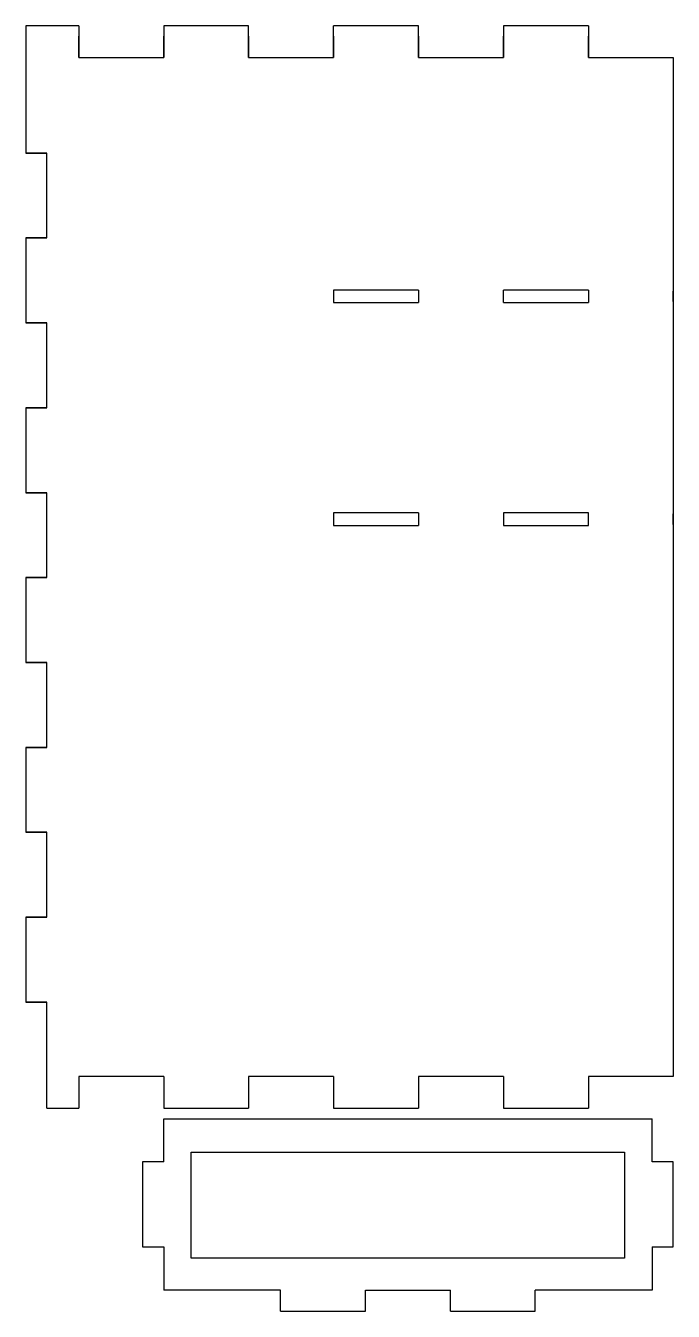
# Model space of a CAD drawing. Header units: millimetres. Extents: x 20 to 305, y 21 to 587.
import ezdxf

# ---------------------------------------------------------------- set-up
doc = ezdxf.new("R2010")
doc.units = ezdxf.units.MM
doc.layers.get('0').update_dxf_attribs({"lineweight": 25, "true_color": 0xffffff})

msp = doc.modelspace()

# ---------------------------------------------------------------- linework, layer by layer
for p, q in [((43.75, 586.5), (20.39, 586.5)), ((20.39, 586.5), (20.39, 530.45)), ((43.75, 586.5), (43.75, 572.49)), ((118.47, 586.5), (81.11, 586.5)), ((81.11, 586.5), (81.11, 572.49)), ((118.47, 572.49), (118.47, 586.5)), ((193.19, 586.5), (155.83, 586.5)), ((155.83, 572.49), (155.83, 586.5)), ((193.19, 572.49), (193.19, 586.5)), ((267.91, 586.5), (230.55, 586.5)), ((230.55, 586.5), (230.55, 572.49)), ((267.91, 586.5), (267.91, 572.49)), ((43.75, 572.49), (43.75, 581.83)), ((81.11, 572.49), (81.11, 581.83)), ((118.47, 581.83), (118.47, 572.49)), ((155.83, 581.83), (155.83, 572.49)), ((193.19, 581.83), (193.19, 572.49)), ((230.55, 572.49), (230.55, 581.83)), ((267.91, 572.49), (267.91, 581.83)), ((43.75, 572.49), (81.11, 572.49)), ((118.47, 572.49), (155.83, 572.49)), ((193.19, 572.49), (230.55, 572.49)), ((267.91, 572.49), (305.27, 572.49)), ((305.27, 572.49), (305.27, 124.16)), ((29.73, 530.45), (20.39, 530.45)), ((20.39, 530.45), (29.73, 530.45)), ((29.73, 493.09), (29.73, 530.45)), ((29.73, 493.09), (20.39, 493.09)), ((20.39, 493.09), (20.39, 455.73)), ((20.39, 493.09), (29.73, 493.09)), ((193.19, 470.17), (155.83, 470.17)), ((155.83, 470.17), (155.83, 464.67)), ((193.19, 470.17), (193.19, 464.67)), ((267.91, 470.17), (230.55, 470.17)), ((230.55, 464.67), (230.55, 470.17)), ((267.91, 470.17), (267.91, 464.67)), ((305.27, 465.08), (305.27, 469.75)), ((155.83, 464.67), (193.19, 464.67)), ((230.55, 464.67), (267.91, 464.67)), ((29.73, 455.73), (20.39, 455.73)), ((20.39, 455.73), (29.73, 455.73)), ((29.73, 418.37), (29.73, 455.73)), ((29.73, 418.37), (20.39, 418.37)), ((20.39, 418.37), (20.39, 381.01)), ((20.39, 418.37), (29.73, 418.37)), ((29.73, 381.01), (20.39, 381.01)), ((20.39, 381.01), (29.73, 381.01)), ((29.73, 343.65), (29.73, 381.01)), ((193.19, 372.1), (155.83, 372.1)), ((155.83, 372.1), (155.83, 366.6)), ((193.19, 372.1), (193.19, 366.6)), ((267.91, 372.1), (230.55, 372.1)), ((230.55, 372.1), (230.55, 366.6)), ((267.91, 366.6), (267.91, 372.1)), ((305.27, 367.01), (305.27, 371.68)), ((155.83, 366.6), (193.19, 366.6)), ((230.55, 366.6), (267.91, 366.6)), ((29.73, 343.65), (20.39, 343.65)), ((20.39, 343.65), (20.39, 306.29)), ((20.39, 343.65), (29.73, 343.65)), ((29.73, 306.29), (20.39, 306.29)), ((20.39, 306.29), (29.73, 306.29)), ((29.73, 268.93), (29.73, 306.29)), ((29.73, 268.93), (20.39, 268.93)), ((20.39, 268.93), (20.39, 231.57)), ((20.39, 268.93), (29.73, 268.93)), ((29.73, 231.57), (20.39, 231.57)), ((20.39, 231.57), (29.73, 231.57)), ((29.73, 194.21), (29.73, 231.57)), ((29.73, 194.21), (20.39, 194.21)), ((20.39, 194.21), (20.39, 156.85)), ((20.39, 194.21), (29.73, 194.21)), ((29.73, 156.85), (20.39, 156.85)), ((20.39, 156.85), (29.73, 156.85)), ((29.73, 110.15), (29.73, 156.85)), ((81.11, 124.16), (43.75, 124.16)), ((43.75, 124.16), (43.75, 110.15)), ((81.11, 124.16), (81.11, 110.15)), ((155.83, 124.16), (118.47, 124.16)), ((118.47, 124.16), (118.47, 110.15)), ((155.83, 124.16), (155.83, 110.15)), ((230.55, 124.16), (193.19, 124.16)), ((193.19, 124.16), (193.19, 110.15)), ((230.55, 124.16), (230.55, 110.15)), ((305.27, 124.16), (267.91, 124.16)), ((267.91, 124.16), (267.91, 110.15)), ((29.73, 110.15), (43.75, 110.15)), ((81.11, 110.15), (118.47, 110.15)), ((155.83, 110.15), (193.19, 110.15)), ((230.55, 110.15), (267.91, 110.15)), ((81.11, 86.48), (81.11, 105.49)), ((81.11, 105.49), (295.93, 105.49)), ((295.93, 86.48), (295.93, 105.49)), ((81.11, 86.48), (71.77, 86.48)), ((71.77, 86.48), (71.77, 49.12)), ((305.27, 86.48), (295.93, 86.48)), ((305.27, 49.12), (305.27, 86.48)), ((71.77, 49.12), (81.11, 49.12)), ((81.11, 49.12), (81.11, 30.11)), ((295.93, 49.12), (305.27, 49.12)), ((295.93, 49.12), (295.93, 30.11)), ((295.93, 49.12), (295.93, 30.11)), ((132.48, 30.11), (81.11, 30.11)), ((132.48, 20.77), (132.48, 30.11)), ((169.84, 20.77), (169.84, 30.11)), ((169.84, 30.11), (207.2, 30.11)), ((207.2, 20.77), (207.2, 30.11)), ((244.56, 20.77), (244.56, 30.11)), ((295.93, 30.11), (244.56, 30.11)), ((132.48, 20.77), (169.84, 20.77)), ((207.2, 20.77), (244.56, 20.77))]:
    msp.add_line(p, q)
at = {"color": 7, "true_color": 0xffffff}
msp.add_lwpolyline([(93.24, 44.12), (93.24, 90.82), (283.8, 90.82), (283.8, 44.12)], close=True, dxfattribs=at)

doc.saveas('drawing.dxf')
